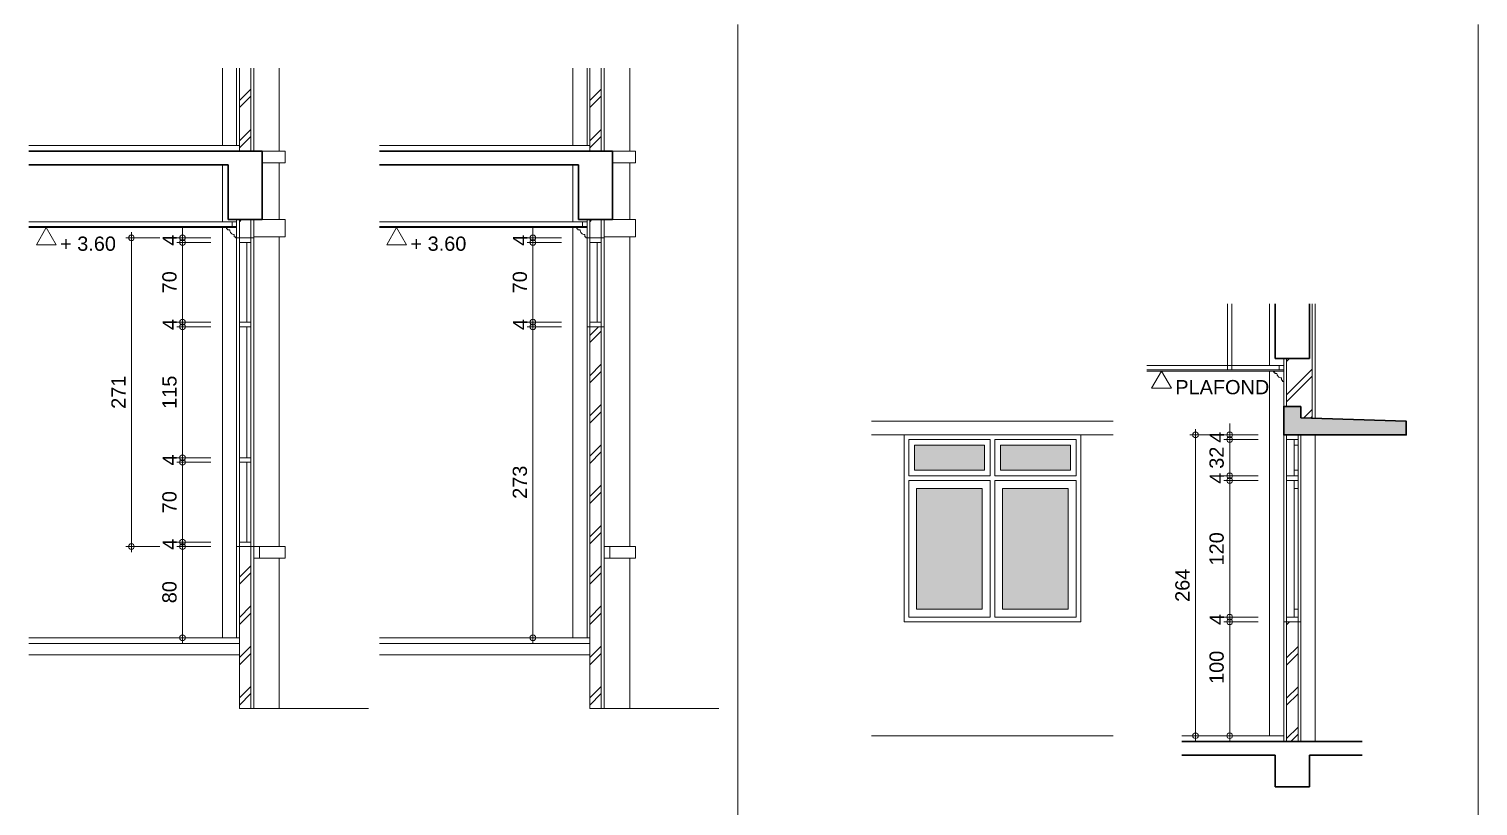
# Model space of a CAD drawing. Header units: millimetres. Extents: x -11 to 1625, y -267 to 180.
# Drawn here: x 1011.93 to 1037.38, y -88.36 to -74.72 of the extents above; entities that cross this region are included whole.
import ezdxf

# ---------------------------------------------------------------- set-up
doc = ezdxf.new("R2010")
doc.units = ezdxf.units.MM
for name, color, linetype, lineweight in [('ars', 11, 'Continuous', 5), ('blk', 1, 'Continuous', 30), ('kus', 63, 'Continuous', 15), ('lan', 7, 'Continuous', 15), ('not', 7, 'Continuous', 20), ('pla', 213, 'Continuous', 15), ('sol kaca', 9, 'Continuous', 0), ('sol kol', 8, 'Continuous', 0), ('tem', 5, 'Continuous', 20), ('u', 6, 'Continuous', 20)]:
    doc.layers.add(name, color=color, linetype=linetype, lineweight=lineweight)
doc.styles.add('S', font='SIMPLEX', dxfattribs={"width": 1.1})
doc.styles.get("Standard").update_dxf_attribs({"font": 'ARIALUNI.TTF'})
doc.dimstyles.new('SK 50', dxfattribs={"dimtxt": 0.25, "dimasz": 0.1, "dimexe": 0, "dimexo": 0, "dimgap": 0.1, "dimtad": 1, "dimdec": 0, "dimlfac": 50, "dimzin": 12, "dimdsep": 46, "dimtxsty": 'Standard', "dimblk": 'BULAT', "dimcen": 0.1, "dimclrd": 256, "dimclre": 256, "dimclrt": 256, "dimadec": 0, "dimazin": 3, "dimtfac": 1, "dimtdec": 0, "dimtofl": 0, "dimtmove": 0, "dimatfit": 3, "dimldrblk": 'BULAT', "dimfxl": 0, "dimtolj": 1, "dimtzin": 0, "dimlwd": -1, "dimlwe": -1, "dimarcsym": 0})

# ---------------------------------------------------------------- blocks, each defined once
blk = doc.blocks.new('BULAT')
for p, q in [((-1, 0), (1, 0)), ((0, -1), (0, 1))]:
    blk.add_line(p, q)
blk.add_circle((0, 0), 0.5)
blk = doc.blocks.new('*D2156')
at = {"layer": 'Defpoints', "color": 0, "ltscale": 0.15}
for p in [(1033.516, -85.125), (1033.016, -87.125), (1033.516, -87.125)]:
    blk.add_point(p, dxfattribs=at)
at = {"layer": 'u', "ltscale": 0.15}
for p, q in [((1033.516, -85.125), (1033.016, -85.125)), ((1033.016, -85.225), (1033.016, -87.025)), ((1033.516, -87.125), (1033.016, -87.125))]:
    blk.add_line(p, q, dxfattribs=at)
at = {"layer": 'u', "ltscale": 0.15, "xscale": 0.1, "yscale": 0.1, "zscale": 0.1}
for p, rotation in [((1033.016, -85.125), 90), ((1033.016, -87.125), 270)]:
    blk.add_blockref('BULAT', p, dxfattribs=dict(at, rotation=rotation))
at = {"layer": 'u', "ltscale": 0.15, "insert": (1032.788, -85.925), "char_height": 0.25, "attachment_point": 5, "rotation": 90}
blk.add_mtext('\\A1;100', dxfattribs=at)
blk = doc.blocks.new('*D2157')
at = {"layer": 'Defpoints', "color": 0, "ltscale": 0.15}
for p in [(1033.016, -85.125), (1033.516, -85.045), (1033.516, -85.125)]:
    blk.add_point(p, dxfattribs=at)
at = {"layer": 'u', "ltscale": 0.15}
for p, q in [((1033.016, -84.945), (1033.016, -84.845)), ((1033.516, -85.045), (1033.016, -85.045)), ((1033.516, -85.125), (1033.016, -85.125)), ((1033.016, -85.225), (1033.016, -85.325))]:
    blk.add_line(p, q, dxfattribs=at)
at = {"layer": 'u', "ltscale": 0.15, "xscale": 0.1, "yscale": 0.1, "zscale": 0.1}
for p, rotation in [((1033.016, -85.045), 270), ((1033.016, -85.125), 90)]:
    blk.add_blockref('BULAT', p, dxfattribs=dict(at, rotation=rotation))
at = {"layer": 'u', "ltscale": 0.15, "insert": (1032.791, -85.085), "char_height": 0.25, "attachment_point": 5, "rotation": 90}
blk.add_mtext('\\A1;4', dxfattribs=at)
blk = doc.blocks.new('*D2158')
at = {"layer": 'Defpoints', "color": 0, "ltscale": 0.15}
for p in [(1033.516, -82.645), (1033.016, -85.045), (1033.516, -85.045)]:
    blk.add_point(p, dxfattribs=at)
at = {"layer": 'u', "ltscale": 0.15}
for p, q in [((1033.516, -82.645), (1033.016, -82.645)), ((1033.016, -82.745), (1033.016, -84.945)), ((1033.516, -85.045), (1033.016, -85.045))]:
    blk.add_line(p, q, dxfattribs=at)
at = {"layer": 'u', "ltscale": 0.15, "xscale": 0.1, "yscale": 0.1, "zscale": 0.1}
for p, rotation in [((1033.016, -82.645), 90), ((1033.016, -85.045), 270)]:
    blk.add_blockref('BULAT', p, dxfattribs=dict(at, rotation=rotation))
at = {"layer": 'u', "ltscale": 0.15, "insert": (1032.788, -83.845), "char_height": 0.25, "attachment_point": 5, "rotation": 90}
blk.add_mtext('\\A1;120', dxfattribs=at)
blk = doc.blocks.new('*D2159')
at = {"layer": 'Defpoints', "color": 0, "ltscale": 0.15}
for p in [(1033.516, -81.925), (1033.016, -82.565), (1033.516, -82.565)]:
    blk.add_point(p, dxfattribs=at)
at = {"layer": 'u', "ltscale": 0.15}
for p, q in [((1033.516, -81.925), (1033.016, -81.925)), ((1033.016, -82.025), (1033.016, -82.465)), ((1033.516, -82.565), (1033.016, -82.565))]:
    blk.add_line(p, q, dxfattribs=at)
at = {"layer": 'u', "ltscale": 0.15, "xscale": 0.1, "yscale": 0.1, "zscale": 0.1}
for p, rotation in [((1033.016, -81.925), 90), ((1033.016, -82.565), 270)]:
    blk.add_blockref('BULAT', p, dxfattribs=dict(at, rotation=rotation))
at = {"layer": 'u', "ltscale": 0.15, "insert": (1032.788, -82.245), "char_height": 0.25, "attachment_point": 5, "rotation": 90}
blk.add_mtext('\\A1;32', dxfattribs=at)
blk = doc.blocks.new('*D2160')
at = {"layer": 'Defpoints', "color": 0, "ltscale": 0.15}
for p in [(1033.016, -81.925), (1033.516, -81.845), (1033.516, -81.925)]:
    blk.add_point(p, dxfattribs=at)
at = {"layer": 'u', "ltscale": 0.15}
for p, q in [((1033.016, -81.745), (1033.016, -81.645)), ((1033.516, -81.845), (1033.016, -81.845)), ((1033.516, -81.925), (1033.016, -81.925)), ((1033.016, -82.025), (1033.016, -82.125))]:
    blk.add_line(p, q, dxfattribs=at)
at = {"layer": 'u', "ltscale": 0.15, "xscale": 0.1, "yscale": 0.1, "zscale": 0.1}
for p, rotation in [((1033.016, -81.845), 270), ((1033.016, -81.925), 90)]:
    blk.add_blockref('BULAT', p, dxfattribs=dict(at, rotation=rotation))
at = {"layer": 'u', "ltscale": 0.15, "insert": (1032.791, -81.885), "char_height": 0.25, "attachment_point": 5, "rotation": 90}
blk.add_mtext('\\A1;4', dxfattribs=at)
blk = doc.blocks.new('*D2161')
at = {"layer": 'Defpoints', "color": 0, "ltscale": 0.15}
for p in [(1033.016, -82.645), (1033.516, -82.565), (1033.516, -82.645)]:
    blk.add_point(p, dxfattribs=at)
at = {"layer": 'u', "ltscale": 0.15}
for p, q in [((1033.016, -82.465), (1033.016, -82.365)), ((1033.516, -82.565), (1033.016, -82.565)), ((1033.516, -82.645), (1033.016, -82.645)), ((1033.016, -82.745), (1033.016, -82.845))]:
    blk.add_line(p, q, dxfattribs=at)
at = {"layer": 'u', "ltscale": 0.15, "xscale": 0.1, "yscale": 0.1, "zscale": 0.1}
for p, rotation in [((1033.016, -82.565), 270), ((1033.016, -82.645), 90)]:
    blk.add_blockref('BULAT', p, dxfattribs=dict(at, rotation=rotation))
at = {"layer": 'u', "ltscale": 0.15, "insert": (1032.791, -82.605), "char_height": 0.25, "attachment_point": 5, "rotation": 90}
blk.add_mtext('\\A1;4', dxfattribs=at)
blk = doc.blocks.new('PEILA')
blk.add_lwpolyline([(-0.188, -0.325), (0.188, -0.325), (0, 0)], close=True)
at = {"style": 'S', "width": 1.1, "flags": 4}
blk.add_attdef('CAT', (0.265, -0.289), '', height=0.2, dxfattribs=at)
blk = doc.blocks.new('*D2162')
at = {"layer": 'Defpoints', "color": 0, "ltscale": 0.15}
for p in [(1032.916, -81.845), (1032.416, -87.125), (1032.916, -87.125)]:
    blk.add_point(p, dxfattribs=at)
at = {"layer": 'u', "ltscale": 0.15}
for p, q in [((1032.916, -81.845), (1032.416, -81.845)), ((1032.416, -81.945), (1032.416, -87.025)), ((1032.916, -87.125), (1032.416, -87.125))]:
    blk.add_line(p, q, dxfattribs=at)
at = {"layer": 'u', "ltscale": 0.15, "xscale": 0.1, "yscale": 0.1, "zscale": 0.1}
for p, rotation in [((1032.416, -81.845), 90), ((1032.416, -87.125), 270)]:
    blk.add_blockref('BULAT', p, dxfattribs=dict(at, rotation=rotation))
at = {"layer": 'u', "ltscale": 0.15, "insert": (1032.188, -84.485), "char_height": 0.25, "attachment_point": 5, "rotation": 90}
blk.add_mtext('\\A1;264', dxfattribs=at)
blk = doc.blocks.new('*D2178')
at = {"layer": 'Defpoints', "color": 0, "ltscale": 0.15}
for p in [(1015.128, -83.806), (1014.628, -85.406), (1015.128, -85.406)]:
    blk.add_point(p, dxfattribs=at)
at = {"layer": 'u', "ltscale": 0.15}
for p, q in [((1015.128, -83.806), (1014.628, -83.806)), ((1014.628, -83.906), (1014.628, -85.306)), ((1015.128, -85.406), (1014.628, -85.406))]:
    blk.add_line(p, q, dxfattribs=at)
at = {"layer": 'u', "ltscale": 0.15, "xscale": 0.1, "yscale": 0.1, "zscale": 0.1}
for p, rotation in [((1014.628, -83.806), 90), ((1014.628, -85.406), 270)]:
    blk.add_blockref('BULAT', p, dxfattribs=dict(at, rotation=rotation))
at = {"layer": 'u', "ltscale": 0.15, "insert": (1014.4, -84.606), "char_height": 0.25, "attachment_point": 5, "rotation": 90}
blk.add_mtext('\\A1;80', dxfattribs=at)
blk = doc.blocks.new('*D2179')
at = {"layer": 'Defpoints', "color": 0, "ltscale": 0.15}
for p in [(1014.628, -83.806), (1015.128, -83.726), (1015.128, -83.806)]:
    blk.add_point(p, dxfattribs=at)
at = {"layer": 'u', "ltscale": 0.15}
for p, q in [((1014.628, -83.626), (1014.628, -83.526)), ((1015.128, -83.726), (1014.628, -83.726)), ((1015.128, -83.806), (1014.628, -83.806)), ((1014.628, -83.906), (1014.628, -84.006))]:
    blk.add_line(p, q, dxfattribs=at)
at = {"layer": 'u', "ltscale": 0.15, "xscale": 0.1, "yscale": 0.1, "zscale": 0.1}
for p, rotation in [((1014.628, -83.726), 270), ((1014.628, -83.806), 90)]:
    blk.add_blockref('BULAT', p, dxfattribs=dict(at, rotation=rotation))
at = {"layer": 'u', "ltscale": 0.15, "insert": (1014.403, -83.766), "char_height": 0.25, "attachment_point": 5, "rotation": 90}
blk.add_mtext('\\A1;4', dxfattribs=at)
blk = doc.blocks.new('*D2180')
at = {"layer": 'Defpoints', "color": 0, "ltscale": 0.15}
for p in [(1015.128, -82.326), (1014.628, -83.726), (1015.128, -83.726)]:
    blk.add_point(p, dxfattribs=at)
at = {"layer": 'u', "ltscale": 0.15}
for p, q in [((1015.128, -82.326), (1014.628, -82.326)), ((1014.628, -82.426), (1014.628, -83.626)), ((1015.128, -83.726), (1014.628, -83.726))]:
    blk.add_line(p, q, dxfattribs=at)
at = {"layer": 'u', "ltscale": 0.15, "xscale": 0.1, "yscale": 0.1, "zscale": 0.1}
for p, rotation in [((1014.628, -82.326), 90), ((1014.628, -83.726), 270)]:
    blk.add_blockref('BULAT', p, dxfattribs=dict(at, rotation=rotation))
at = {"layer": 'u', "ltscale": 0.15, "insert": (1014.4, -83.026), "char_height": 0.25, "attachment_point": 5, "rotation": 90}
blk.add_mtext('\\A1;70', dxfattribs=at)
blk = doc.blocks.new('*D2181')
at = {"layer": 'Defpoints', "color": 0, "ltscale": 0.15}
for p in [(1014.628, -82.326), (1015.128, -82.246), (1015.128, -82.326)]:
    blk.add_point(p, dxfattribs=at)
at = {"layer": 'u', "ltscale": 0.15}
for p, q in [((1014.628, -82.146), (1014.628, -82.046)), ((1015.128, -82.246), (1014.628, -82.246)), ((1015.128, -82.326), (1014.628, -82.326)), ((1014.628, -82.426), (1014.628, -82.526))]:
    blk.add_line(p, q, dxfattribs=at)
at = {"layer": 'u', "ltscale": 0.15, "xscale": 0.1, "yscale": 0.1, "zscale": 0.1}
for p, rotation in [((1014.628, -82.246), 270), ((1014.628, -82.326), 90)]:
    blk.add_blockref('BULAT', p, dxfattribs=dict(at, rotation=rotation))
at = {"layer": 'u', "ltscale": 0.15, "insert": (1014.403, -82.286), "char_height": 0.25, "attachment_point": 5, "rotation": 90}
blk.add_mtext('\\A1;4', dxfattribs=at)
blk = doc.blocks.new('*D2182')
at = {"layer": 'Defpoints', "color": 0, "ltscale": 0.15}
for p in [(1015.128, -79.946), (1014.628, -82.246), (1015.128, -82.246)]:
    blk.add_point(p, dxfattribs=at)
at = {"layer": 'u', "ltscale": 0.15}
for p, q in [((1015.128, -79.946), (1014.628, -79.946)), ((1014.628, -80.046), (1014.628, -82.146)), ((1015.128, -82.246), (1014.628, -82.246))]:
    blk.add_line(p, q, dxfattribs=at)
at = {"layer": 'u', "ltscale": 0.15, "xscale": 0.1, "yscale": 0.1, "zscale": 0.1}
for p, rotation in [((1014.628, -79.946), 90), ((1014.628, -82.246), 270)]:
    blk.add_blockref('BULAT', p, dxfattribs=dict(at, rotation=rotation))
at = {"layer": 'u', "ltscale": 0.15, "insert": (1014.4, -81.096), "char_height": 0.25, "attachment_point": 5, "rotation": 90}
blk.add_mtext('\\A1;115', dxfattribs=at)
blk = doc.blocks.new('*D2183')
at = {"layer": 'Defpoints', "color": 0, "ltscale": 0.15}
for p in [(1015.128, -79.866), (1014.628, -79.946), (1015.128, -79.946)]:
    blk.add_point(p, dxfattribs=at)
at = {"layer": 'u', "ltscale": 0.15}
for p, q in [((1014.628, -79.766), (1014.628, -79.666)), ((1015.128, -79.866), (1014.628, -79.866)), ((1015.128, -79.946), (1014.628, -79.946)), ((1014.628, -80.046), (1014.628, -80.146))]:
    blk.add_line(p, q, dxfattribs=at)
at = {"layer": 'u', "ltscale": 0.15, "xscale": 0.1, "yscale": 0.1, "zscale": 0.1}
for p, rotation in [((1014.628, -79.866), 270), ((1014.628, -79.946), 90)]:
    blk.add_blockref('BULAT', p, dxfattribs=dict(at, rotation=rotation))
at = {"layer": 'u', "ltscale": 0.15, "insert": (1014.403, -79.906), "char_height": 0.25, "attachment_point": 5, "rotation": 90}
blk.add_mtext('\\A1;4', dxfattribs=at)
blk = doc.blocks.new('*D2184')
at = {"layer": 'Defpoints', "color": 0, "ltscale": 0.15}
for p in [(1015.128, -78.466), (1014.628, -79.866), (1015.128, -79.866)]:
    blk.add_point(p, dxfattribs=at)
at = {"layer": 'u', "ltscale": 0.15}
for p, q in [((1015.128, -78.466), (1014.628, -78.466)), ((1014.628, -78.566), (1014.628, -79.766)), ((1015.128, -79.866), (1014.628, -79.866))]:
    blk.add_line(p, q, dxfattribs=at)
at = {"layer": 'u', "ltscale": 0.15, "xscale": 0.1, "yscale": 0.1, "zscale": 0.1}
for p, rotation in [((1014.628, -78.466), 90), ((1014.628, -79.866), 270)]:
    blk.add_blockref('BULAT', p, dxfattribs=dict(at, rotation=rotation))
at = {"layer": 'u', "ltscale": 0.15, "insert": (1014.4, -79.166), "char_height": 0.25, "attachment_point": 5, "rotation": 90}
blk.add_mtext('\\A1;70', dxfattribs=at)
blk = doc.blocks.new('*D2185')
at = {"layer": 'Defpoints', "color": 0, "ltscale": 0.15}
for p in [(1014.628, -78.466), (1015.128, -78.386), (1015.128, -78.466)]:
    blk.add_point(p, dxfattribs=at)
at = {"layer": 'u', "ltscale": 0.15}
for p, q in [((1014.628, -78.286), (1014.628, -78.186)), ((1015.128, -78.386), (1014.628, -78.386)), ((1015.128, -78.466), (1014.628, -78.466)), ((1014.628, -78.566), (1014.628, -78.666))]:
    blk.add_line(p, q, dxfattribs=at)
at = {"layer": 'u', "ltscale": 0.15, "xscale": 0.1, "yscale": 0.1, "zscale": 0.1}
for p, rotation in [((1014.628, -78.386), 270), ((1014.628, -78.466), 90)]:
    blk.add_blockref('BULAT', p, dxfattribs=dict(at, rotation=rotation))
at = {"layer": 'u', "ltscale": 0.15, "insert": (1014.403, -78.426), "char_height": 0.25, "attachment_point": 5, "rotation": 90}
blk.add_mtext('\\A1;4', dxfattribs=at)
blk = doc.blocks.new('*D2186')
at = {"layer": 'Defpoints', "color": 0, "ltscale": 0.15}
for p in [(1014.23, -78.386), (1013.73, -83.806), (1014.23, -83.806)]:
    blk.add_point(p, dxfattribs=at)
at = {"layer": 'u', "ltscale": 0.15}
for p, q in [((1014.23, -78.386), (1013.73, -78.386)), ((1013.73, -78.486), (1013.73, -83.706)), ((1014.23, -83.806), (1013.73, -83.806))]:
    blk.add_line(p, q, dxfattribs=at)
at = {"layer": 'u', "ltscale": 0.15, "xscale": 0.1, "yscale": 0.1, "zscale": 0.1}
for p, rotation in [((1013.73, -78.386), 90), ((1013.73, -83.806), 270)]:
    blk.add_blockref('BULAT', p, dxfattribs=dict(at, rotation=rotation))
at = {"layer": 'u', "ltscale": 0.15, "insert": (1013.504, -81.096), "char_height": 0.25, "attachment_point": 5, "rotation": 90}
blk.add_mtext('\\A1;271', dxfattribs=at)
blk = doc.blocks.new('*D2187')
at = {"layer": 'Defpoints', "color": 0, "ltscale": 0.15}
for p in [(1021.281, -79.946), (1020.781, -85.406), (1021.281, -85.406)]:
    blk.add_point(p, dxfattribs=at)
at = {"layer": 'u', "ltscale": 0.15}
for p, q in [((1021.281, -79.946), (1020.781, -79.946)), ((1020.781, -80.046), (1020.781, -85.306)), ((1021.281, -85.406), (1020.781, -85.406))]:
    blk.add_line(p, q, dxfattribs=at)
at = {"layer": 'u', "ltscale": 0.15, "xscale": 0.1, "yscale": 0.1, "zscale": 0.1}
for p, rotation in [((1020.781, -79.946), 90), ((1020.781, -85.406), 270)]:
    blk.add_blockref('BULAT', p, dxfattribs=dict(at, rotation=rotation))
at = {"layer": 'u', "ltscale": 0.15, "insert": (1020.553, -82.676), "char_height": 0.25, "attachment_point": 5, "rotation": 90}
blk.add_mtext('\\A1;273', dxfattribs=at)
blk = doc.blocks.new('*D2188')
at = {"layer": 'Defpoints', "color": 0, "ltscale": 0.15}
for p in [(1021.281, -79.866), (1020.781, -79.946), (1021.281, -79.946)]:
    blk.add_point(p, dxfattribs=at)
at = {"layer": 'u', "ltscale": 0.15}
for p, q in [((1020.781, -79.766), (1020.781, -79.666)), ((1021.281, -79.866), (1020.781, -79.866)), ((1021.281, -79.946), (1020.781, -79.946)), ((1020.781, -80.046), (1020.781, -80.146))]:
    blk.add_line(p, q, dxfattribs=at)
at = {"layer": 'u', "ltscale": 0.15, "xscale": 0.1, "yscale": 0.1, "zscale": 0.1}
for p, rotation in [((1020.781, -79.866), 270), ((1020.781, -79.946), 90)]:
    blk.add_blockref('BULAT', p, dxfattribs=dict(at, rotation=rotation))
at = {"layer": 'u', "ltscale": 0.15, "insert": (1020.556, -79.906), "char_height": 0.25, "attachment_point": 5, "rotation": 90}
blk.add_mtext('\\A1;4', dxfattribs=at)
blk = doc.blocks.new('*D2189')
at = {"layer": 'Defpoints', "color": 0, "ltscale": 0.15}
for p in [(1021.281, -78.466), (1020.781, -79.866), (1021.281, -79.866)]:
    blk.add_point(p, dxfattribs=at)
at = {"layer": 'u', "ltscale": 0.15}
for p, q in [((1021.281, -78.466), (1020.781, -78.466)), ((1020.781, -78.566), (1020.781, -79.766)), ((1021.281, -79.866), (1020.781, -79.866))]:
    blk.add_line(p, q, dxfattribs=at)
at = {"layer": 'u', "ltscale": 0.15, "xscale": 0.1, "yscale": 0.1, "zscale": 0.1}
for p, rotation in [((1020.781, -78.466), 90), ((1020.781, -79.866), 270)]:
    blk.add_blockref('BULAT', p, dxfattribs=dict(at, rotation=rotation))
at = {"layer": 'u', "ltscale": 0.15, "insert": (1020.553, -79.166), "char_height": 0.25, "attachment_point": 5, "rotation": 90}
blk.add_mtext('\\A1;70', dxfattribs=at)
blk = doc.blocks.new('*D2190')
at = {"layer": 'Defpoints', "color": 0, "ltscale": 0.15}
for p in [(1020.781, -78.466), (1021.281, -78.386), (1021.281, -78.466)]:
    blk.add_point(p, dxfattribs=at)
at = {"layer": 'u', "ltscale": 0.15}
for p, q in [((1020.781, -78.286), (1020.781, -78.186)), ((1021.281, -78.386), (1020.781, -78.386)), ((1021.281, -78.466), (1020.781, -78.466)), ((1020.781, -78.566), (1020.781, -78.666))]:
    blk.add_line(p, q, dxfattribs=at)
at = {"layer": 'u', "ltscale": 0.15, "xscale": 0.1, "yscale": 0.1, "zscale": 0.1}
for p, rotation in [((1020.781, -78.386), 270), ((1020.781, -78.466), 90)]:
    blk.add_blockref('BULAT', p, dxfattribs=dict(at, rotation=rotation))
at = {"layer": 'u', "ltscale": 0.15, "insert": (1020.556, -78.426), "char_height": 0.25, "attachment_point": 5, "rotation": 90}
blk.add_mtext('\\A1;4', dxfattribs=at)

msp = doc.modelspace()

# ---------------------------------------------------------------- hatches: boundary and pattern name
at = {"layer": 'ars'}
h = msp.add_hatch(dxfattribs=at)
h.set_pattern_fill('TEMBOK', color=256, scale=0.5)
h.set_pattern_definition([(45, (987.7362, -175.28437), (-0.3535534, 0.3535534), []), (45, (987.8612, -175.28437), (-0.3535534, 0.3535534), [])])
h.paths.add_polyline_path([(1015.8277788, -75.4048362), (1015.6277788, -75.4048362), (1015.6277788, -76.8663577), (1015.8277788, -76.8663577)])
h = msp.add_hatch(dxfattribs=at)
h.set_pattern_fill('TEMBOK', color=256, scale=0.5)
h.set_pattern_definition([(45, (993.8894, -175.28437), (-0.3535534, 0.3535534), []), (45, (994.0144, -175.28437), (-0.3535534, 0.3535534), [])])
h.paths.add_polyline_path([(1021.9809346, -75.4048362), (1021.7809346, -75.4048362), (1021.7809346, -76.8663577), (1021.9809346, -76.8663577)])
h = msp.add_hatch(dxfattribs=at)
h.set_pattern_fill('TEMBOK', color=256, scale=0.5)
h.set_pattern_definition([(45, (987.7362, -185.06437), (-0.3535534, 0.3535534), []), (45, (987.8612, -185.06437), (-0.3535534, 0.3535534), [])])
h.paths.add_polyline_path([(1015.8277788, -83.8063577), (1015.6277788, -83.8063577), (1015.6277788, -86.6463577), (1015.8277788, -86.6463577)])
h.paths.add_polyline_path([(1015.6277788, -78.3863577), (1015.8277788, -78.3863577), (1015.8277788, -78.0663577), (1015.6277788, -78.0663577)])
h = msp.add_hatch(dxfattribs=at)
h.set_pattern_fill('TEMBOK', color=256, scale=0.5)
h.set_pattern_definition([(45, (993.8894, -185.06437), (-0.3535534, 0.3535534), []), (45, (994.0144, -185.06437), (-0.3535534, 0.3535534), [])])
h.paths.add_polyline_path([(1021.9809346, -79.9463577), (1021.7809346, -79.9463577), (1021.7809346, -86.6463577), (1021.9809346, -86.6463577)])
h.paths.add_polyline_path([(1021.7809346, -78.3863577), (1021.9809346, -78.3863577), (1021.9809346, -78.0663577), (1021.7809346, -78.0663577)])
h = msp.add_hatch(dxfattribs=at)
h.set_pattern_fill('TEMBOK', color=256, scale=0.5)
h.set_pattern_definition([(45, (1006.12446, -181.8628), (-0.3535534, 0.3535534), []), (45, (1006.24946, -181.8628), (-0.3535534, 0.3535534), [])])
h.paths.add_polyline_path([(1034.016017, -81.344801), (1034.266017, -81.344801), (1034.266017, -81.544801), (1034.466017, -81.5512875), (1034.466017, -80.504801), (1034.016017, -80.504801)])
h = msp.add_hatch(dxfattribs=at)
h.set_pattern_fill('TEMBOK', color=256, scale=0.5)
h.set_pattern_definition([(45, (1006.12446, -186.4828), (-0.3535534, 0.3535534), []), (45, (1006.24946, -186.4828), (-0.3535534, 0.3535534), [])])
h.paths.add_polyline_path([(1034.016017, -87.224801), (1034.016017, -85.124801), (1034.216017, -85.124801), (1034.216017, -87.224801)])
at = {"layer": 'sol kaca'}
h = msp.add_hatch(color=256, dxfattribs=at)
h.dxf.hatch_style = 1
h.paths.add_polyline_path([(1027.4794021, -82.024801), (1028.7094021, -82.024801), (1028.7094021, -82.464801), (1027.4794021, -82.464801)])
h.paths.add_polyline_path([(1027.5194021, -82.784801), (1028.6694021, -82.784801), (1028.6694021, -84.904801), (1027.5194021, -84.904801)])
h = msp.add_hatch(color=256, dxfattribs=at)
h.dxf.hatch_style = 1
h.paths.add_polyline_path([(1030.2194021, -82.024801), (1028.9894021, -82.024801), (1028.9894021, -82.464801), (1030.2194021, -82.464801)])
h.paths.add_polyline_path([(1030.1794021, -82.784801), (1029.0294021, -82.784801), (1029.0294021, -84.904801), (1030.1794021, -84.904801)])
at = {"layer": 'sol kol'}
h = msp.add_hatch(color=256, dxfattribs=at)
h.dxf.hatch_style = 1
h.paths.add_polyline_path([(1034.266017, -81.344801), (1033.966017, -81.344801), (1033.966017, -81.844801), (1036.116017, -81.844801), (1036.116017, -81.604801), (1034.266017, -81.544801)])

# ---------------------------------------------------------------- linework, layer by layer
at = {"layer": 'ars'}
for p, q in [((1016.0277788, -76.8663577), (1016.4277788, -76.8663577)), ((1016.0277788, -77.0663577), (1016.4277788, -77.0663577)), ((1016.4277788, -76.8663577), (1016.4277788, -77.0663577)), ((1022.1809346, -76.8663577), (1022.5809346, -76.8663577)), ((1022.1809346, -77.0663577), (1022.5809346, -77.0663577)), ((1022.5809346, -76.8663577), (1022.5809346, -77.0663577)), ((1015.5777788, -78.2063577), (1011.9321482, -78.2063577)), ((1021.7309346, -78.2063577), (1018.085304, -78.2063577)), ((1034.466017, -79.544801), (1034.466017, -81.5512875)), ((1034.016017, -80.504801), (1034.016017, -81.344801)), ((1033.966017, -80.724801), (1031.5617515, -80.724801))]:
    msp.add_line(p, q, dxfattribs=at)
for points in [[(1015.8277788, -75.4048362), (1015.8277788, -76.8663577), (1015.6277788, -76.8663577), (1015.6277788, -75.4048362)], [(1021.9809346, -75.4048362), (1021.9809346, -76.8663577), (1021.7809346, -76.8663577), (1021.7809346, -75.4048362)], [(1015.6277788, -78.3863577), (1015.6277788, -78.0663577), (1015.8277788, -78.0663577), (1015.8277788, -78.3863577)], [(1021.7809346, -78.3863577), (1021.7809346, -78.0663577), (1021.9809346, -78.0663577), (1021.9809346, -78.3863577)], [(1021.9809346, -79.9463577), (1021.9809346, -86.6463577), (1021.7809346, -86.6463577), (1021.7809346, -79.9463577)], [(1015.8277788, -83.8063577), (1015.8277788, -86.6463577), (1015.6277788, -86.6463577), (1015.6277788, -83.8063577)]]:
    msp.add_lwpolyline(points, dxfattribs=at)
msp.add_lwpolyline([(1034.016017, -87.224801), (1034.016017, -85.124801), (1034.216017, -85.124801), (1034.216017, -87.224801)], close=True, dxfattribs=at)
at = {"layer": 'blk'}
for p, q in [((1011.9321482, -76.8663577), (1016.0277788, -76.8663577)), ((1016.0277788, -76.8663577), (1016.0277788, -78.0663577)), ((1018.085304, -76.8663577), (1022.1809346, -76.8663577)), ((1022.1809346, -76.8663577), (1022.1809346, -78.0663577)), ((1011.9321482, -77.1063577), (1015.4277788, -77.1063577)), ((1015.4277788, -77.1063577), (1015.4277788, -78.0663577)), ((1018.085304, -77.1063577), (1021.5809346, -77.1063577)), ((1021.5809346, -77.1063577), (1021.5809346, -78.0663577)), ((1015.4277788, -78.0663577), (1016.0277788, -78.0663577)), ((1021.5809346, -78.0663577), (1022.1809346, -78.0663577)), ((1033.816017, -79.544801), (1033.816017, -80.504801)), ((1034.416017, -79.544801), (1034.416017, -80.504801)), ((1033.816017, -80.504801), (1034.416017, -80.504801)), ((1032.177623, -87.224801), (1035.3447672, -87.224801)), ((1032.177623, -87.464801), (1033.816017, -87.464801)), ((1033.816017, -87.464801), (1033.816017, -88.024801)), ((1034.416017, -87.464801), (1035.3447672, -87.464801)), ((1034.416017, -87.464801), (1034.416017, -88.024801)), ((1033.816017, -88.024801), (1034.416017, -88.024801))]:
    msp.add_line(p, q, dxfattribs=at)
msp.add_lwpolyline([(1034.266017, -81.344801), (1033.966017, -81.344801), (1033.966017, -81.844801), (1036.116017, -81.844801), (1036.116017, -81.604801), (1034.266017, -81.544801)], close=True, dxfattribs=at)
at = {"layer": 'kus'}
for p, q in [((1015.6277788, -78.3863577), (1015.6277788, -83.8063577)), ((1015.6277788, -78.4663577), (1015.8277788, -78.4663577)), ((1015.7577788, -78.4663577), (1015.7577788, -79.8663577)), ((1015.8277788, -78.3863577), (1015.8277788, -83.8063577)), ((1021.7809346, -78.3863577), (1021.7809346, -79.9463577)), ((1021.7809346, -78.4663577), (1021.9809346, -78.4663577)), ((1021.9109346, -78.4663577), (1021.9109346, -79.8663577)), ((1021.9809346, -78.3863577), (1021.9809346, -79.9463577)), ((1015.6277788, -79.8663577), (1015.8277788, -79.8663577)), ((1021.7809346, -79.8663577), (1021.9809346, -79.8663577)), ((1015.6277788, -79.9463577), (1015.8277788, -79.9463577)), ((1015.7577788, -79.9463577), (1015.7577788, -82.2463577)), ((1021.7809346, -79.9463577), (1021.9809346, -79.9463577)), ((1028.8094021, -82.564801), (1028.8094021, -81.924801)), ((1028.8894021, -82.564801), (1028.8894021, -81.924801)), ((1034.016017, -81.844801), (1034.016017, -85.124801)), ((1034.016017, -81.924801), (1034.216017, -81.924801)), ((1034.146017, -81.924801), (1034.146017, -82.564801)), ((1034.216017, -81.844801), (1034.216017, -85.124801)), ((1034.146017, -82.024801), (1034.216017, -82.024801)), ((1015.8277788, -82.2463577), (1015.6277788, -82.2463577)), ((1015.8277788, -82.3263577), (1015.6277788, -82.3263577)), ((1015.7577788, -82.3263577), (1015.7577788, -83.7263577)), ((1028.8094021, -85.044801), (1028.8094021, -82.644801)), ((1028.8894021, -85.044801), (1028.8894021, -82.644801)), ((1034.016017, -82.564801), (1034.216017, -82.564801)), ((1034.016017, -82.644801), (1034.216017, -82.644801)), ((1034.146017, -82.464801), (1034.216017, -82.464801)), ((1034.146017, -82.644801), (1034.146017, -85.044801)), ((1034.146017, -82.784801), (1034.216017, -82.784801)), ((1015.8277788, -83.7263577), (1015.6277788, -83.7263577)), ((1034.146017, -84.904801), (1034.216017, -84.904801)), ((1034.016017, -85.044801), (1034.216017, -85.044801))]:
    msp.add_line(p, q, dxfattribs=at)
for points in [[(1027.2994021, -85.124801), (1030.3994021, -85.124801), (1030.3994021, -81.844801), (1027.2994021, -81.844801)], [(1027.3794021, -82.564801), (1028.8094021, -82.564801), (1028.8094021, -81.924801), (1027.3794021, -81.924801)], [(1030.3194021, -82.564801), (1028.8894021, -82.564801), (1028.8894021, -81.924801), (1030.3194021, -81.924801)], [(1028.7094021, -82.024801), (1028.7094021, -82.464801), (1027.4794021, -82.464801), (1027.4794021, -82.024801)], [(1028.9894021, -82.024801), (1028.9894021, -82.464801), (1030.2194021, -82.464801), (1030.2194021, -82.024801)], [(1028.8094021, -82.644801), (1027.3794021, -82.644801), (1027.3794021, -85.044801), (1028.8094021, -85.044801)], [(1028.8894021, -82.644801), (1030.3194021, -82.644801), (1030.3194021, -85.044801), (1028.8894021, -85.044801)], [(1028.6694021, -82.784801), (1028.6694021, -84.904801), (1027.5194021, -84.904801), (1027.5194021, -82.784801)], [(1029.0294021, -82.784801), (1029.0294021, -84.904801), (1030.1794021, -84.904801), (1030.1794021, -82.784801)]]:
    msp.add_lwpolyline(points, close=True, dxfattribs=at)
at = {"layer": 'lan'}
for p, q in [((1024.3767497, -100.5007773), (1024.3767497, -74.6383231)), ((1037.3767497, -100.5007773), (1037.3767497, -74.6383231)), ((1011.9321482, -76.7663577), (1015.6277788, -76.7663577)), ((1018.085304, -76.7663577), (1021.7809346, -76.7663577)), ((1015.5777788, -78.3863577), (1015.5777788, -83.8063577)), ((1015.8777788, -83.8063577), (1015.8777788, -78.3863577)), ((1021.7309346, -78.3863577), (1021.7309346, -79.9463577)), ((1022.0309346, -79.9463577), (1022.0309346, -78.3863577)), ((1033.966017, -80.504801), (1033.966017, -81.344801)), ((1034.516017, -80.504801), (1034.516017, -81.344801)), ((1026.7294021, -81.604801), (1030.9694021, -81.604801)), ((1026.7294021, -81.844801), (1030.9694021, -81.844801)), ((1033.966017, -81.844801), (1033.966017, -87.224801)), ((1034.266017, -81.844801), (1034.266017, -87.224801)), ((1011.9321482, -85.4063577), (1015.6277788, -85.4063577)), ((1018.085304, -85.4063577), (1021.7809346, -85.4063577)), ((1011.9321482, -85.5063577), (1015.6277788, -85.5063577)), ((1011.9321482, -85.7063577), (1015.6277788, -85.7063577)), ((1018.085304, -85.5063577), (1021.7809346, -85.5063577)), ((1018.085304, -85.7063577), (1021.7809346, -85.7063577)), ((1015.6277788, -86.6463577), (1017.8949136, -86.6463577)), ((1021.7809346, -86.6463577), (1024.0480694, -86.6463577)), ((1026.7294021, -87.124801), (1030.9694021, -87.124801)), ((1032.177623, -87.124801), (1033.966017, -87.124801))]:
    msp.add_line(p, q, dxfattribs=at)
for points in [[(1015.4177788, -78.2463577), (1015.4177788, -78.2263577), (1015.3977788, -78.2263577), (1015.3977788, -78.2063577), (1015.5777788, -78.2063577), (1015.5777788, -78.3863577), (1015.5577788, -78.3863577), (1015.5577788, -78.3663577), (1015.5377788, -78.3663577), (1015.5377788, -78.3263577, -0.4142135624), (1015.4577788, -78.2463577)], [(1021.5709346, -78.2463577), (1021.5709346, -78.2263577), (1021.5509346, -78.2263577), (1021.5509346, -78.2063577), (1021.7309346, -78.2063577), (1021.7309346, -78.3863577), (1021.7109346, -78.3863577), (1021.7109346, -78.3663577), (1021.6909346, -78.3663577), (1021.6909346, -78.3263577, -0.4142135624), (1021.6109346, -78.2463577)], [(1033.806017, -80.764801), (1033.806017, -80.744801), (1033.786017, -80.744801), (1033.786017, -80.724801), (1033.966017, -80.724801), (1033.966017, -80.904801), (1033.946017, -80.904801), (1033.946017, -80.884801), (1033.926017, -80.884801), (1033.926017, -80.844801, -0.4142135624), (1033.846017, -80.764801)]]:
    msp.add_lwpolyline(points, format="xyb", close=True, dxfattribs=at)
at = {"layer": 'pla'}
for p, q in [((1015.5777788, -78.1063577), (1011.9321482, -78.1063577)), ((1015.4977788, -78.1063577), (1015.4977788, -78.1863577)), ((1021.7309346, -78.1063577), (1018.085304, -78.1063577)), ((1021.6509346, -78.1063577), (1021.6509346, -78.1863577)), ((1015.5777788, -78.1863577), (1011.9321482, -78.1863577)), ((1021.7309346, -78.1863577), (1018.085304, -78.1863577)), ((1032.976017, -79.544801), (1032.976017, -80.704801)), ((1033.056017, -79.544801), (1033.056017, -80.704801)), ((1033.966017, -80.624801), (1031.5617515, -80.624801)), ((1033.886017, -80.624801), (1033.886017, -80.704801)), ((1033.966017, -80.704801), (1031.5617515, -80.704801))]:
    msp.add_line(p, q, dxfattribs=at)
at = {"layer": 'tem'}
for p, q in [((1015.3277788, -75.4048362), (1015.3277788, -76.7663577)), ((1015.5777788, -75.4048362), (1015.5777788, -76.7663577)), ((1015.8777788, -76.8663577), (1015.8777788, -75.4048362)), ((1016.3277788, -75.4048362), (1016.3277788, -76.8663577)), ((1021.4809346, -75.4048362), (1021.4809346, -76.7663577)), ((1021.7309346, -75.4048362), (1021.7309346, -76.7663577)), ((1022.0309346, -76.8663577), (1022.0309346, -75.4048362)), ((1022.4809346, -75.4048362), (1022.4809346, -76.8663577)), ((1016.3277788, -77.0663577), (1016.3277788, -78.0663577)), ((1022.4809346, -77.0663577), (1022.4809346, -78.0663577)), ((1015.3277788, -77.1063577), (1015.3277788, -78.1063577)), ((1021.4809346, -77.1063577), (1021.4809346, -78.1063577)), ((1015.5777788, -78.0663577), (1015.5777788, -78.3863577)), ((1015.8777788, -78.3863577), (1015.8777788, -78.0663577)), ((1016.0277788, -78.0663577), (1016.4277788, -78.0663577)), ((1016.4277788, -78.0663577), (1016.4277788, -78.3663577)), ((1021.7309346, -78.0663577), (1021.7309346, -78.3863577)), ((1022.0309346, -78.3863577), (1022.0309346, -78.0663577)), ((1022.1809346, -78.0663577), (1022.5809346, -78.0663577)), ((1022.5809346, -78.0663577), (1022.5809346, -78.3663577)), ((1015.3277788, -78.2063577), (1015.3277788, -85.4063577)), ((1015.8777788, -78.3663577), (1016.4277788, -78.3663577)), ((1016.3277788, -78.3663577), (1016.3277788, -83.8063577)), ((1021.4809346, -78.2063577), (1021.4809346, -85.4063577)), ((1022.0309346, -78.3663577), (1022.5809346, -78.3663577)), ((1022.4809346, -78.3663577), (1022.4809346, -83.8063577)), ((1015.5777788, -78.3863577), (1015.8777788, -78.3863577)), ((1021.7309346, -78.3863577), (1022.0309346, -78.3863577)), ((1033.716017, -79.544801), (1033.716017, -80.624801)), ((1034.516017, -79.544801), (1034.516017, -81.5529091)), ((1021.7309346, -79.9463577), (1021.7309346, -85.4063577)), ((1022.0309346, -79.9463577), (1021.7309346, -79.9463577)), ((1022.0309346, -86.6463577), (1022.0309346, -79.9463577)), ((1033.716017, -80.724801), (1033.716017, -87.124801)), ((1034.516017, -81.844801), (1034.516017, -87.224801)), ((1015.5777788, -83.8063577), (1015.5777788, -85.4063577)), ((1015.8777788, -83.8063577), (1015.5777788, -83.8063577)), ((1015.8777788, -83.8063577), (1016.4277788, -83.8063577)), ((1015.8777788, -86.6463577), (1015.8777788, -83.8063577)), ((1015.9777788, -83.8063577), (1015.9777788, -84.0063577)), ((1016.4277788, -83.8063577), (1016.4277788, -84.0063577)), ((1022.0309346, -83.8063577), (1022.5809346, -83.8063577)), ((1022.1309346, -83.8063577), (1022.1309346, -84.0063577)), ((1022.5809346, -83.8063577), (1022.5809346, -84.0063577)), ((1015.8777788, -84.0063577), (1016.4277788, -84.0063577)), ((1016.3277788, -84.0063577), (1016.3277788, -86.6463577)), ((1022.0309346, -84.0063577), (1022.5809346, -84.0063577)), ((1022.4809346, -84.0063577), (1022.4809346, -86.6463577)), ((1034.266017, -85.124801), (1033.966017, -85.124801))]:
    msp.add_line(p, q, dxfattribs=at)

# ---------------------------------------------------------------- block references
at = {"layer": 'not'}
ref = msp.add_blockref('PEILA', (1012.235171, -78.2063577), dxfattribs=dict(at, xscale=0.9237604307034012, yscale=0.9237604307034012, zscale=0.9237604307034012))
ref.add_attrib('CAT', '+ 3.60', (1012.4785163, -78.6129095), dxfattribs={"layer": '0', "height": 0.25, "flags": 4})
ref = msp.add_blockref('PEILA', (1018.3883268, -78.2063577), dxfattribs=dict(at, xscale=0.9237604307034012, yscale=0.9237604307034012, zscale=0.9237604307034012))
ref.add_attrib('CAT', '+ 3.60', (1018.6316721, -78.6129095), dxfattribs={"layer": '0', "height": 0.25, "flags": 4})
ref = msp.add_blockref('PEILA', (1031.8178464, -80.724801), dxfattribs=dict(at, xscale=0.9237604307034012, yscale=0.9237604307034012, zscale=0.9237604307034012))
ref.add_attrib('CAT', 'PLAFOND', (1032.0611918, -81.1313528), dxfattribs={"layer": '0', "height": 0.25, "flags": 4})

# ---------------------------------------------------------------- dimensions: what is measured, and where the dimension line sits
at = {"layer": 'u', "ltscale": 0.15}
for base, p1, p2, picture, middle in [((1013.7298442, -83.8063577), (1014.2298442, -78.3863577), (1014.2298442, -83.8063577), '*D2186', (1013.7298442, -81.0963577)), ((1014.6277788, -79.8663577), (1015.1277788, -78.4663577), (1015.1277788, -79.8663577), '*D2184', (1014.6277788, -79.1663577)), ((1014.6277788, -78.4663577), (1015.1277788, -78.3863577), (1015.1277788, -78.4663577), '*D2185', (1014.6277788, -78.4263577)), ((1020.7809346, -79.8663577), (1021.2809346, -78.4663577), (1021.2809346, -79.8663577), '*D2189', (1020.7809346, -79.1663577)), ((1020.7809346, -78.4663577), (1021.2809346, -78.3863577), (1021.2809346, -78.4663577), '*D2190', (1020.7809346, -78.4263577)), ((1014.6277788, -82.2463577), (1015.1277788, -79.9463577), (1015.1277788, -82.2463577), '*D2182', (1014.6277788, -81.0963577)), ((1014.6277788, -79.9463577), (1015.1277788, -79.8663577), (1015.1277788, -79.9463577), '*D2183', (1014.6277788, -79.9063577)), ((1020.7809346, -85.4063577), (1021.2809346, -79.9463577), (1021.2809346, -85.4063577), '*D2187', (1020.7809346, -82.6763577)), ((1020.7809346, -79.9463577), (1021.2809346, -79.8663577), (1021.2809346, -79.9463577), '*D2188', (1020.7809346, -79.9063577)), ((1033.016017, -81.924801), (1033.516017, -81.844801), (1033.516017, -81.924801), '*D2160', (1033.016017, -81.884801)), ((1032.416017, -87.124801), (1032.916017, -81.844801), (1032.916017, -87.124801), '*D2162', (1032.416017, -84.484801)), ((1033.016017, -82.564801), (1033.516017, -81.924801), (1033.516017, -82.564801), '*D2159', (1033.016017, -82.244801)), ((1014.6277788, -82.3263577), (1015.1277788, -82.2463577), (1015.1277788, -82.3263577), '*D2181', (1014.6277788, -82.2863577)), ((1014.6277788, -83.7263577), (1015.1277788, -82.3263577), (1015.1277788, -83.7263577), '*D2180', (1014.6277788, -83.0263577)), ((1033.016017, -82.644801), (1033.516017, -82.564801), (1033.516017, -82.644801), '*D2161', (1033.016017, -82.604801)), ((1033.016017, -85.044801), (1033.516017, -82.644801), (1033.516017, -85.044801), '*D2158', (1033.016017, -83.844801)), ((1014.6277788, -85.4063577), (1015.1277788, -83.8063577), (1015.1277788, -85.4063577), '*D2178', (1014.6277788, -84.6063577)), ((1014.6277788, -83.8063577), (1015.1277788, -83.7263577), (1015.1277788, -83.8063577), '*D2179', (1014.6277788, -83.7663577)), ((1033.016017, -85.124801), (1033.516017, -85.044801), (1033.516017, -85.124801), '*D2157', (1033.016017, -85.084801)), ((1033.016017, -87.124801), (1033.516017, -85.124801), (1033.516017, -87.124801), '*D2156', (1033.016017, -85.924801))]:
    dim = msp.add_linear_dim(base=base, p1=p1, p2=p2, angle=270, dimstyle='SK 50', dxfattribs=at)
    dim.commit()
    dim.dimension.update_dxf_attribs({"geometry": picture, "text_midpoint": middle, "dimtype": 160})

doc.saveas('drawing.dxf')
